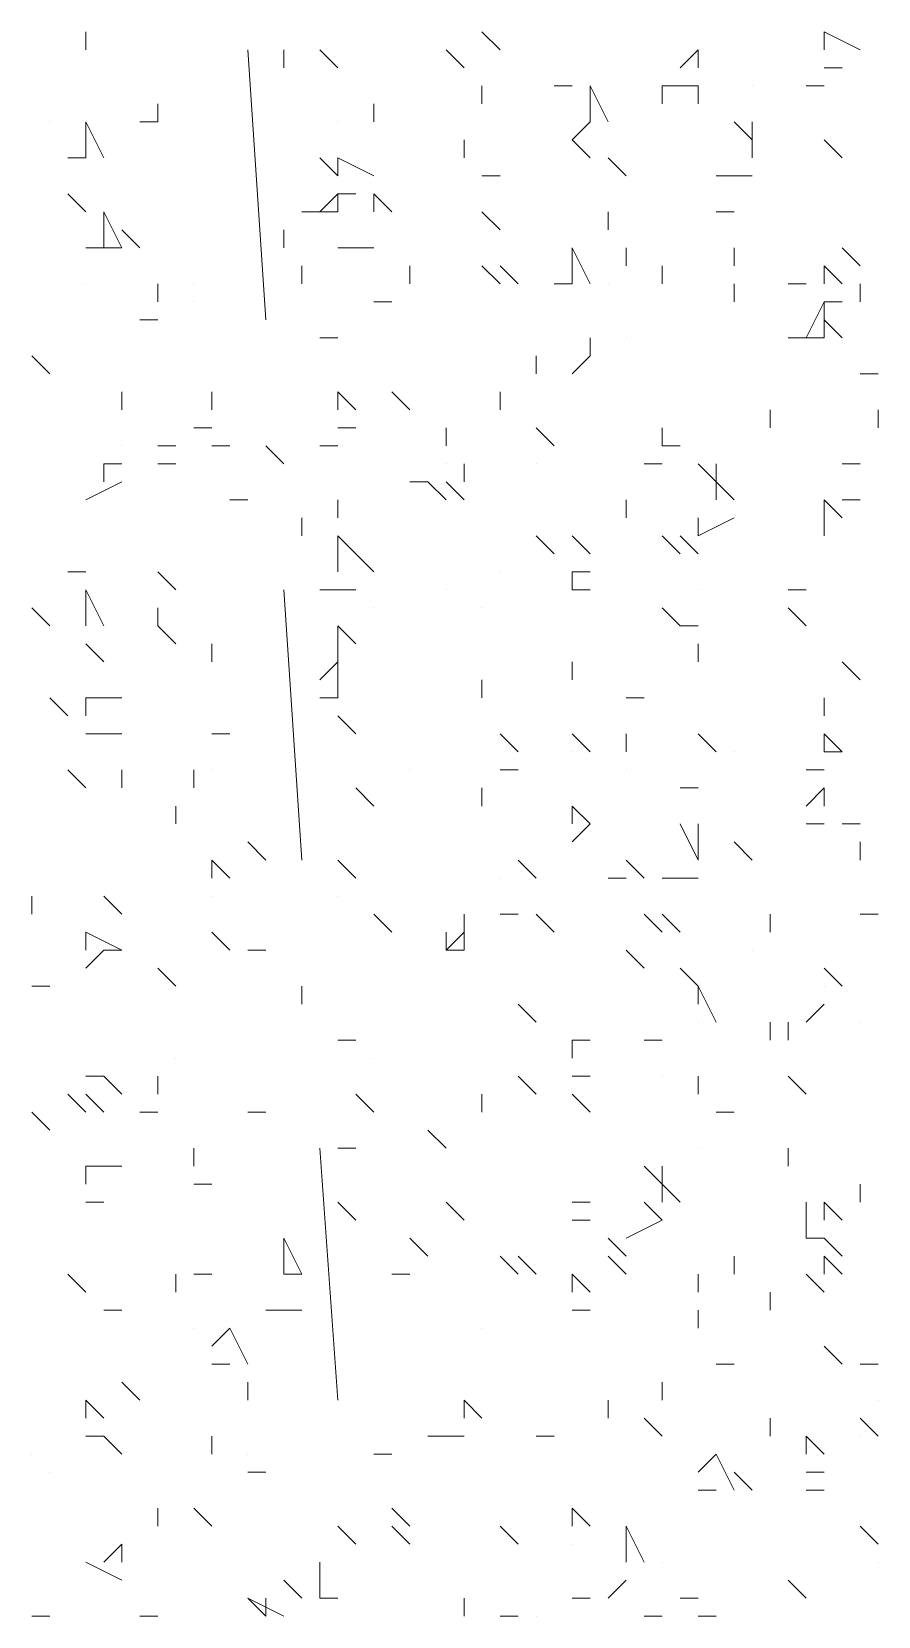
# Model space of a CAD drawing. Header units: millimetres. Extents: x 2928 to 3112, y 1220 to 1280.
# Drawn here: x 3000.5388 to 3000.6955, y 1265.9906 to 1266.284 of the extents above; entities that cross this region are included whole.
import ezdxf

# ---------------------------------------------------------------- set-up
doc = ezdxf.new("R2010")
doc.units = ezdxf.units.MM

msp = doc.modelspace()

# ---------------------------------------------------------------- linework, layer by layer
at = {"color": 92, "linetype": 'Continuous', "lineweight": 5, "true_color": 0x00b800}
for points in [[(3000.54883, 1266.28065), (3000.54883, 1266.28398), (3000.54883, 1266.28398)], [(3000.6255, 1266.28065), (3000.62216, 1266.28398), (3000.62216, 1266.28398)], [(3000.6855, 1266.28398), (3000.69217, 1266.28065), (3000.69217, 1266.28065)], [(3000.6855, 1266.28398), (3000.6855, 1266.28065), (3000.6855, 1266.28065)], [(3000.5855, 1266.27731), (3000.5855, 1266.28065), (3000.5855, 1266.28065)], [(3000.5955, 1266.27731), (3000.59216, 1266.28065), (3000.59216, 1266.28065)], [(3000.61883, 1266.27731), (3000.6155, 1266.28065), (3000.6155, 1266.28065)], [(3000.66217, 1266.28065), (3000.65883, 1266.27731), (3000.65883, 1266.27731)], [(3000.66217, 1266.28065), (3000.66217, 1266.27731), (3000.66217, 1266.27731)], [(3000.6855, 1266.27731), (3000.68883, 1266.27731), (3000.68883, 1266.27731)], [(3000.62216, 1266.27065), (3000.62216, 1266.27398), (3000.62216, 1266.27398)], [(3000.63883, 1266.27398), (3000.6355, 1266.27398), (3000.6355, 1266.27398)], [(3000.64216, 1266.27398), (3000.6455, 1266.26731), (3000.6455, 1266.26731)], [(3000.64216, 1266.27398), (3000.64216, 1266.26731), (3000.64216, 1266.26731)], [(3000.64216, 1266.27065), (3000.64216, 1266.27398), (3000.64216, 1266.27398)], [(3000.6555, 1266.27398), (3000.66217, 1266.27398), (3000.66217, 1266.27398)], [(3000.6555, 1266.27065), (3000.6555, 1266.27398), (3000.6555, 1266.27398)], [(3000.66217, 1266.27065), (3000.66217, 1266.27398), (3000.66217, 1266.27398)], [(3000.6855, 1266.27398), (3000.68217, 1266.27398), (3000.68217, 1266.27398)], [(3000.6855, 1266.27398), (3000.68217, 1266.27398), (3000.68217, 1266.27398)], [(3000.56216, 1266.26731), (3000.56216, 1266.27065), (3000.56216, 1266.27065)], [(3000.56216, 1266.26731), (3000.56216, 1266.27065), (3000.56216, 1266.27065)], [(3000.60216, 1266.26731), (3000.60216, 1266.27065), (3000.60216, 1266.27065)], [(3000.54883, 1266.26731), (3000.55216, 1266.26064), (3000.55216, 1266.26064)], [(3000.54883, 1266.26731), (3000.54883, 1266.26064), (3000.54883, 1266.26064)], [(3000.56216, 1266.26731), (3000.55883, 1266.26731), (3000.55883, 1266.26731)], [(3000.63883, 1266.26398), (3000.64216, 1266.26731), (3000.64216, 1266.26731)], [(3000.66883, 1266.26731), (3000.67217, 1266.26398), (3000.67217, 1266.26398)], [(3000.67217, 1266.26731), (3000.67217, 1266.26064), (3000.67217, 1266.26064)], [(3000.61883, 1266.26064), (3000.61883, 1266.26398), (3000.61883, 1266.26398)], [(3000.64216, 1266.26064), (3000.63883, 1266.26398), (3000.63883, 1266.26398)], [(3000.68883, 1266.26064), (3000.6855, 1266.26398), (3000.6855, 1266.26398)], [(3000.5455, 1266.26064), (3000.54883, 1266.26064), (3000.54883, 1266.26064)], [(3000.5955, 1266.25731), (3000.59216, 1266.26064), (3000.59216, 1266.26064)], [(3000.5955, 1266.26064), (3000.60216, 1266.25731), (3000.60216, 1266.25731)], [(3000.5955, 1266.26064), (3000.5955, 1266.25731), (3000.5955, 1266.25731)], [(3000.64883, 1266.25731), (3000.6455, 1266.26064), (3000.6455, 1266.26064)], [(3000.6255, 1266.25731), (3000.62216, 1266.25731), (3000.62216, 1266.25731)], [(3000.6655, 1266.25731), (3000.67217, 1266.25731), (3000.67217, 1266.25731)], [(3000.54883, 1266.25064), (3000.5455, 1266.25398), (3000.5455, 1266.25398)], [(3000.5955, 1266.25398), (3000.59216, 1266.25064), (3000.59216, 1266.25064)], [(3000.5955, 1266.25398), (3000.59883, 1266.25398), (3000.59883, 1266.25398)], [(3000.5955, 1266.25398), (3000.5955, 1266.25064), (3000.5955, 1266.25064)], [(3000.59883, 1266.25398), (3000.5955, 1266.25398), (3000.5955, 1266.25398)], [(3000.60216, 1266.25398), (3000.6055, 1266.25064), (3000.6055, 1266.25064)], [(3000.60216, 1266.25398), (3000.60216, 1266.25064), (3000.60216, 1266.25064)], [(3000.55216, 1266.25064), (3000.5555, 1266.24398), (3000.5555, 1266.24398)], [(3000.55216, 1266.25064), (3000.55216, 1266.24398), (3000.55216, 1266.24398)], [(3000.58883, 1266.25064), (3000.5955, 1266.25064), (3000.5955, 1266.25064)], [(3000.6255, 1266.24731), (3000.62216, 1266.25064), (3000.62216, 1266.25064)], [(3000.6455, 1266.24731), (3000.6455, 1266.25064), (3000.6455, 1266.25064)], [(3000.66883, 1266.25064), (3000.6655, 1266.25064), (3000.6655, 1266.25064)], [(3000.55883, 1266.24398), (3000.5555, 1266.24731), (3000.5555, 1266.24731)], [(3000.5855, 1266.24398), (3000.5855, 1266.24731), (3000.5855, 1266.24731)], [(3000.54883, 1266.24398), (3000.5555, 1266.24398), (3000.5555, 1266.24398)], [(3000.5955, 1266.24398), (3000.60216, 1266.24398), (3000.60216, 1266.24398)], [(3000.63883, 1266.24398), (3000.64216, 1266.23731), (3000.64216, 1266.23731)], [(3000.63883, 1266.24398), (3000.63883, 1266.23731), (3000.63883, 1266.23731)], [(3000.64883, 1266.24064), (3000.64883, 1266.24398), (3000.64883, 1266.24398)], [(3000.66883, 1266.24064), (3000.66883, 1266.24398), (3000.66883, 1266.24398)], [(3000.69217, 1266.24064), (3000.68883, 1266.24398), (3000.68883, 1266.24398)], [(3000.58883, 1266.23731), (3000.58883, 1266.24064), (3000.58883, 1266.24064)], [(3000.60883, 1266.23731), (3000.60883, 1266.24064), (3000.60883, 1266.24064)], [(3000.6255, 1266.23731), (3000.62216, 1266.24064), (3000.62216, 1266.24064)], [(3000.62883, 1266.23731), (3000.6255, 1266.24064), (3000.6255, 1266.24064)], [(3000.6555, 1266.23731), (3000.6555, 1266.24064), (3000.6555, 1266.24064)], [(3000.6855, 1266.24064), (3000.68883, 1266.23731), (3000.68883, 1266.23731)], [(3000.6855, 1266.24064), (3000.6855, 1266.23731), (3000.6855, 1266.23731)], [(3000.56216, 1266.23398), (3000.56216, 1266.23731), (3000.56216, 1266.23731)], [(3000.6355, 1266.23731), (3000.63883, 1266.23731), (3000.63883, 1266.23731)], [(3000.66883, 1266.23398), (3000.66883, 1266.23731), (3000.66883, 1266.23731)], [(3000.68217, 1266.23731), (3000.67883, 1266.23731), (3000.67883, 1266.23731)], [(3000.69217, 1266.23398), (3000.69217, 1266.23731), (3000.69217, 1266.23731)], [(3000.6055, 1266.23398), (3000.60216, 1266.23398), (3000.60216, 1266.23398)], [(3000.6855, 1266.23398), (3000.68217, 1266.22731), (3000.68217, 1266.22731)], [(3000.6855, 1266.23398), (3000.68883, 1266.23398), (3000.68883, 1266.23398)], [(3000.6855, 1266.23398), (3000.6855, 1266.22731), (3000.6855, 1266.22731)], [(3000.56216, 1266.23064), (3000.55883, 1266.23064), (3000.55883, 1266.23064)], [(3000.68883, 1266.22731), (3000.6855, 1266.23064), (3000.6855, 1266.23064)], [(3000.5955, 1266.22731), (3000.59216, 1266.22731), (3000.59216, 1266.22731)], [(3000.64216, 1266.22731), (3000.64216, 1266.22398), (3000.64216, 1266.22398)], [(3000.67883, 1266.22731), (3000.6855, 1266.22731), (3000.6855, 1266.22731)], [(3000.54216, 1266.22064), (3000.53883, 1266.22398), (3000.53883, 1266.22398)], [(3000.63216, 1266.22064), (3000.63216, 1266.22398), (3000.63216, 1266.22398)], [(3000.63883, 1266.22064), (3000.64216, 1266.22398), (3000.64216, 1266.22398)], [(3000.6955, 1266.22064), (3000.69217, 1266.22064), (3000.69217, 1266.22064)], [(3000.5555, 1266.21398), (3000.5555, 1266.21731), (3000.5555, 1266.21731)], [(3000.57216, 1266.21731), (3000.57216, 1266.21398), (3000.57216, 1266.21398)], [(3000.57216, 1266.21731), (3000.57216, 1266.21398), (3000.57216, 1266.21398)], [(3000.5955, 1266.21731), (3000.59883, 1266.21398), (3000.59883, 1266.21398)], [(3000.5955, 1266.21731), (3000.5955, 1266.21398), (3000.5955, 1266.21398)], [(3000.60883, 1266.21398), (3000.6055, 1266.21731), (3000.6055, 1266.21731)], [(3000.6255, 1266.21398), (3000.6255, 1266.21731), (3000.6255, 1266.21731)], [(3000.6755, 1266.21064), (3000.6755, 1266.21398), (3000.6755, 1266.21398)], [(3000.6755, 1266.21064), (3000.6755, 1266.21398), (3000.6755, 1266.21398)], [(3000.6955, 1266.21064), (3000.6955, 1266.21398), (3000.6955, 1266.21398)], [(3000.56883, 1266.21064), (3000.57216, 1266.21064), (3000.57216, 1266.21064)], [(3000.5955, 1266.21064), (3000.59883, 1266.21064), (3000.59883, 1266.21064)], [(3000.6155, 1266.20731), (3000.6155, 1266.21064), (3000.6155, 1266.21064)], [(3000.6355, 1266.20731), (3000.63216, 1266.21064), (3000.63216, 1266.21064)], [(3000.6555, 1266.20731), (3000.6555, 1266.21064), (3000.6555, 1266.21064)], [(3000.5655, 1266.20731), (3000.56216, 1266.20731), (3000.56216, 1266.20731)], [(3000.5755, 1266.20731), (3000.57216, 1266.20731), (3000.57216, 1266.20731)], [(3000.5955, 1266.20731), (3000.59216, 1266.20731), (3000.59216, 1266.20731)], [(3000.65883, 1266.20731), (3000.6555, 1266.20731), (3000.6555, 1266.20731)], [(3000.55216, 1266.20398), (3000.5555, 1266.20398), (3000.5555, 1266.20398)], [(3000.55216, 1266.20398), (3000.55216, 1266.20064), (3000.55216, 1266.20064)], [(3000.5655, 1266.20398), (3000.56216, 1266.20398), (3000.56216, 1266.20398)], [(3000.61883, 1266.20398), (3000.61883, 1266.20064), (3000.61883, 1266.20064)], [(3000.6555, 1266.20398), (3000.65216, 1266.20398), (3000.65216, 1266.20398)], [(3000.66217, 1266.20398), (3000.66883, 1266.19731), (3000.66883, 1266.19731)], [(3000.6655, 1266.20398), (3000.6655, 1266.19731), (3000.6655, 1266.19731)], [(3000.69217, 1266.20398), (3000.68883, 1266.20398), (3000.68883, 1266.20398)], [(3000.54883, 1266.19731), (3000.5555, 1266.20064), (3000.5555, 1266.20064)], [(3000.61216, 1266.20064), (3000.60883, 1266.20064), (3000.60883, 1266.20064)], [(3000.6155, 1266.19731), (3000.61216, 1266.20064), (3000.61216, 1266.20064)], [(3000.6155, 1266.20064), (3000.61883, 1266.19731), (3000.61883, 1266.19731)], [(3000.57883, 1266.19731), (3000.5755, 1266.19731), (3000.5755, 1266.19731)], [(3000.5955, 1266.19398), (3000.5955, 1266.19731), (3000.5955, 1266.19731)], [(3000.64883, 1266.19398), (3000.64883, 1266.19731), (3000.64883, 1266.19731)], [(3000.6855, 1266.19731), (3000.68883, 1266.19398), (3000.68883, 1266.19398)], [(3000.6855, 1266.19731), (3000.6855, 1266.19064), (3000.6855, 1266.19064)], [(3000.69217, 1266.19731), (3000.68883, 1266.19731), (3000.68883, 1266.19731)], [(3000.58883, 1266.19064), (3000.58883, 1266.19398), (3000.58883, 1266.19398)], [(3000.66217, 1266.19064), (3000.66883, 1266.19398), (3000.66883, 1266.19398)], [(3000.66217, 1266.19398), (3000.66217, 1266.19064), (3000.66217, 1266.19064)], [(3000.66217, 1266.19398), (3000.66217, 1266.19064), (3000.66217, 1266.19064)], [(3000.5955, 1266.19064), (3000.60216, 1266.18398), (3000.60216, 1266.18398)], [(3000.5955, 1266.19064), (3000.5955, 1266.18398), (3000.5955, 1266.18398)], [(3000.6355, 1266.18731), (3000.63216, 1266.19064), (3000.63216, 1266.19064)], [(3000.64216, 1266.18731), (3000.63883, 1266.19064), (3000.63883, 1266.19064)], [(3000.65883, 1266.18731), (3000.6555, 1266.19064), (3000.6555, 1266.19064)], [(3000.65883, 1266.19064), (3000.66217, 1266.18731), (3000.66217, 1266.18731)], [(3000.54883, 1266.18398), (3000.5455, 1266.18398), (3000.5455, 1266.18398)], [(3000.5655, 1266.18064), (3000.56216, 1266.18398), (3000.56216, 1266.18398)], [(3000.63883, 1266.18398), (3000.64216, 1266.18398), (3000.64216, 1266.18398)], [(3000.63883, 1266.18398), (3000.63883, 1266.18064), (3000.63883, 1266.18064)], [(3000.54883, 1266.18064), (3000.55216, 1266.17398), (3000.55216, 1266.17398)], [(3000.54883, 1266.18064), (3000.54883, 1266.17398), (3000.54883, 1266.17398)], [(3000.59216, 1266.18064), (3000.59883, 1266.18064), (3000.59883, 1266.18064)], [(3000.63883, 1266.18064), (3000.64216, 1266.18064), (3000.64216, 1266.18064)], [(3000.64216, 1266.18064), (3000.63883, 1266.18064), (3000.63883, 1266.18064)], [(3000.68217, 1266.18064), (3000.67883, 1266.18064), (3000.67883, 1266.18064)], [(3000.54216, 1266.17398), (3000.53883, 1266.17731), (3000.53883, 1266.17731)], [(3000.56216, 1266.17398), (3000.56216, 1266.17731), (3000.56216, 1266.17731)], [(3000.65883, 1266.17398), (3000.6555, 1266.17731), (3000.6555, 1266.17731)], [(3000.68217, 1266.17398), (3000.67883, 1266.17731), (3000.67883, 1266.17731)], [(3000.5655, 1266.17064), (3000.56216, 1266.17398), (3000.56216, 1266.17398)], [(3000.5955, 1266.17398), (3000.59883, 1266.17064), (3000.59883, 1266.17064)], [(3000.5955, 1266.17398), (3000.5955, 1266.16731), (3000.5955, 1266.16731)], [(3000.66217, 1266.17398), (3000.65883, 1266.17398), (3000.65883, 1266.17398)], [(3000.55216, 1266.16731), (3000.54883, 1266.17064), (3000.54883, 1266.17064)], [(3000.57216, 1266.16731), (3000.57216, 1266.17064), (3000.57216, 1266.17064)], [(3000.66217, 1266.16731), (3000.66217, 1266.17064), (3000.66217, 1266.17064)], [(3000.5955, 1266.16731), (3000.59216, 1266.16398), (3000.59216, 1266.16398)], [(3000.5955, 1266.16731), (3000.5955, 1266.16398), (3000.5955, 1266.16398)], [(3000.63883, 1266.16398), (3000.63883, 1266.16731), (3000.63883, 1266.16731)], [(3000.69217, 1266.16398), (3000.68883, 1266.16731), (3000.68883, 1266.16731)], [(3000.5955, 1266.16064), (3000.5955, 1266.16398), (3000.5955, 1266.16398)], [(3000.62216, 1266.16064), (3000.62216, 1266.16398), (3000.62216, 1266.16398)], [(3000.5455, 1266.15731), (3000.54216, 1266.16064), (3000.54216, 1266.16064)], [(3000.54883, 1266.16064), (3000.5555, 1266.16064), (3000.5555, 1266.16064)], [(3000.54883, 1266.16064), (3000.54883, 1266.15731), (3000.54883, 1266.15731)], [(3000.59216, 1266.16064), (3000.5955, 1266.16064), (3000.5955, 1266.16064)], [(3000.65216, 1266.16064), (3000.64883, 1266.16064), (3000.64883, 1266.16064)], [(3000.6855, 1266.15731), (3000.6855, 1266.16064), (3000.6855, 1266.16064)], [(3000.59883, 1266.15398), (3000.5955, 1266.15731), (3000.5955, 1266.15731)], [(3000.54883, 1266.15398), (3000.5555, 1266.15398), (3000.5555, 1266.15398)], [(3000.5755, 1266.15398), (3000.57216, 1266.15398), (3000.57216, 1266.15398)], [(3000.62883, 1266.15064), (3000.6255, 1266.15398), (3000.6255, 1266.15398)], [(3000.63883, 1266.15398), (3000.64216, 1266.15064), (3000.64216, 1266.15064)], [(3000.64883, 1266.15064), (3000.64883, 1266.15398), (3000.64883, 1266.15398)], [(3000.6655, 1266.15064), (3000.66217, 1266.15398), (3000.66217, 1266.15398)], [(3000.6855, 1266.15398), (3000.68883, 1266.15064), (3000.68883, 1266.15064)], [(3000.6855, 1266.15398), (3000.6855, 1266.15064), (3000.6855, 1266.15064)], [(3000.68883, 1266.15064), (3000.6855, 1266.15064), (3000.6855, 1266.15064)], [(3000.54883, 1266.14398), (3000.5455, 1266.14731), (3000.5455, 1266.14731)], [(3000.5555, 1266.14398), (3000.5555, 1266.14731), (3000.5555, 1266.14731)], [(3000.56883, 1266.14398), (3000.56883, 1266.14731), (3000.56883, 1266.14731)], [(3000.62883, 1266.14731), (3000.6255, 1266.14731), (3000.6255, 1266.14731)], [(3000.68217, 1266.14731), (3000.6855, 1266.14731), (3000.6855, 1266.14731)], [(3000.60216, 1266.14064), (3000.59883, 1266.14398), (3000.59883, 1266.14398)], [(3000.62216, 1266.14064), (3000.62216, 1266.14398), (3000.62216, 1266.14398)], [(3000.66217, 1266.14398), (3000.65883, 1266.14398), (3000.65883, 1266.14398)], [(3000.6855, 1266.14398), (3000.68217, 1266.14064), (3000.68217, 1266.14064)], [(3000.6855, 1266.14398), (3000.6855, 1266.14064), (3000.6855, 1266.14064)], [(3000.5655, 1266.13731), (3000.5655, 1266.14064), (3000.5655, 1266.14064)], [(3000.63883, 1266.14064), (3000.64216, 1266.13731), (3000.64216, 1266.13731)], [(3000.63883, 1266.14064), (3000.63883, 1266.13731), (3000.63883, 1266.13731)], [(3000.63883, 1266.13398), (3000.64216, 1266.13731), (3000.64216, 1266.13731)], [(3000.65883, 1266.13731), (3000.66217, 1266.13064), (3000.66217, 1266.13064)], [(3000.66217, 1266.13731), (3000.66217, 1266.13064), (3000.66217, 1266.13064)], [(3000.68217, 1266.13731), (3000.6855, 1266.13731), (3000.6855, 1266.13731)], [(3000.69217, 1266.13731), (3000.68883, 1266.13731), (3000.68883, 1266.13731)], [(3000.58216, 1266.13064), (3000.57883, 1266.13398), (3000.57883, 1266.13398)], [(3000.67217, 1266.13064), (3000.66883, 1266.13398), (3000.66883, 1266.13398)], [(3000.69217, 1266.13064), (3000.69217, 1266.13398), (3000.69217, 1266.13398)], [(3000.57216, 1266.13064), (3000.5755, 1266.12731), (3000.5755, 1266.12731)], [(3000.57216, 1266.13064), (3000.57216, 1266.12731), (3000.57216, 1266.12731)], [(3000.5955, 1266.13064), (3000.59883, 1266.12731), (3000.59883, 1266.12731)], [(3000.59883, 1266.12731), (3000.5955, 1266.13064), (3000.5955, 1266.13064)], [(3000.63216, 1266.12731), (3000.62883, 1266.13064), (3000.62883, 1266.13064)], [(3000.65216, 1266.12731), (3000.64883, 1266.13064), (3000.64883, 1266.13064)], [(3000.64883, 1266.12731), (3000.6455, 1266.12731), (3000.6455, 1266.12731)], [(3000.6555, 1266.12731), (3000.66217, 1266.12731), (3000.66217, 1266.12731)], [(3000.53883, 1266.12064), (3000.53883, 1266.12398), (3000.53883, 1266.12398)], [(3000.5555, 1266.12064), (3000.55216, 1266.12398), (3000.55216, 1266.12398)], [(3000.6055, 1266.11731), (3000.60216, 1266.12064), (3000.60216, 1266.12064)], [(3000.61883, 1266.12064), (3000.61883, 1266.11398), (3000.61883, 1266.11398)], [(3000.62883, 1266.12064), (3000.6255, 1266.12064), (3000.6255, 1266.12064)], [(3000.6355, 1266.11731), (3000.63216, 1266.12064), (3000.63216, 1266.12064)], [(3000.6555, 1266.11731), (3000.65216, 1266.12064), (3000.65216, 1266.12064)], [(3000.65883, 1266.11731), (3000.6555, 1266.12064), (3000.6555, 1266.12064)], [(3000.6755, 1266.11731), (3000.6755, 1266.12064), (3000.6755, 1266.12064)], [(3000.6955, 1266.12064), (3000.69217, 1266.12064), (3000.69217, 1266.12064)], [(3000.54883, 1266.11731), (3000.5555, 1266.11398), (3000.5555, 1266.11398)], [(3000.54883, 1266.11731), (3000.54883, 1266.11398), (3000.54883, 1266.11398)], [(3000.5755, 1266.11398), (3000.57216, 1266.11731), (3000.57216, 1266.11731)], [(3000.61883, 1266.11731), (3000.6155, 1266.11398), (3000.6155, 1266.11398)], [(3000.6155, 1266.11398), (3000.6155, 1266.11731), (3000.6155, 1266.11731)], [(3000.54883, 1266.11064), (3000.55216, 1266.11398), (3000.55216, 1266.11398)], [(3000.5555, 1266.11398), (3000.55216, 1266.11398), (3000.55216, 1266.11398)], [(3000.58216, 1266.11398), (3000.57883, 1266.11398), (3000.57883, 1266.11398)], [(3000.6155, 1266.11398), (3000.61883, 1266.11398), (3000.61883, 1266.11398)], [(3000.65216, 1266.11064), (3000.64883, 1266.11398), (3000.64883, 1266.11398)], [(3000.5655, 1266.10731), (3000.56216, 1266.11064), (3000.56216, 1266.11064)], [(3000.66217, 1266.10731), (3000.65883, 1266.11064), (3000.65883, 1266.11064)], [(3000.6855, 1266.11064), (3000.68883, 1266.10731), (3000.68883, 1266.10731)], [(3000.54216, 1266.10731), (3000.53883, 1266.10731), (3000.53883, 1266.10731)], [(3000.66217, 1266.10731), (3000.6655, 1266.10064), (3000.6655, 1266.10064)], [(3000.66217, 1266.10731), (3000.66217, 1266.10398), (3000.66217, 1266.10398)], [(3000.63216, 1266.10064), (3000.62883, 1266.10398), (3000.62883, 1266.10398)], [(3000.68217, 1266.10064), (3000.6855, 1266.10398), (3000.6855, 1266.10398)], [(3000.6755, 1266.09731), (3000.6755, 1266.10064), (3000.6755, 1266.10064)], [(3000.67883, 1266.09731), (3000.67883, 1266.10064), (3000.67883, 1266.10064)], [(3000.59883, 1266.09731), (3000.5955, 1266.09731), (3000.5955, 1266.09731)], [(3000.63883, 1266.09731), (3000.64216, 1266.09731), (3000.64216, 1266.09731)], [(3000.63883, 1266.09731), (3000.63883, 1266.09398), (3000.63883, 1266.09398)], [(3000.6555, 1266.09731), (3000.65216, 1266.09731), (3000.65216, 1266.09731)], [(3000.55216, 1266.09064), (3000.54883, 1266.09064), (3000.54883, 1266.09064)], [(3000.55216, 1266.09064), (3000.5555, 1266.08731), (3000.5555, 1266.08731)], [(3000.56216, 1266.08731), (3000.56216, 1266.09064), (3000.56216, 1266.09064)], [(3000.63216, 1266.08731), (3000.62883, 1266.09064), (3000.62883, 1266.09064)], [(3000.63883, 1266.09064), (3000.64216, 1266.09064), (3000.64216, 1266.09064)], [(3000.66217, 1266.08731), (3000.66217, 1266.09064), (3000.66217, 1266.09064)], [(3000.68217, 1266.08731), (3000.67883, 1266.09064), (3000.67883, 1266.09064)], [(3000.54883, 1266.08398), (3000.5455, 1266.08731), (3000.5455, 1266.08731)], [(3000.54883, 1266.08731), (3000.55216, 1266.08398), (3000.55216, 1266.08398)], [(3000.60216, 1266.08398), (3000.59883, 1266.08731), (3000.59883, 1266.08731)], [(3000.62216, 1266.08398), (3000.62216, 1266.08731), (3000.62216, 1266.08731)], [(3000.64216, 1266.08398), (3000.63883, 1266.08731), (3000.63883, 1266.08731)], [(3000.54216, 1266.08064), (3000.53883, 1266.08398), (3000.53883, 1266.08398)], [(3000.56216, 1266.08398), (3000.55883, 1266.08398), (3000.55883, 1266.08398)], [(3000.58216, 1266.08398), (3000.57883, 1266.08398), (3000.57883, 1266.08398)], [(3000.66883, 1266.08398), (3000.6655, 1266.08398), (3000.6655, 1266.08398)], [(3000.6155, 1266.07731), (3000.61216, 1266.08064), (3000.61216, 1266.08064)], [(3000.56883, 1266.07398), (3000.56883, 1266.07731), (3000.56883, 1266.07731)], [(3000.59883, 1266.07731), (3000.5955, 1266.07731), (3000.5955, 1266.07731)], [(3000.67883, 1266.07398), (3000.67883, 1266.07731), (3000.67883, 1266.07731)], [(3000.54883, 1266.07398), (3000.5555, 1266.07398), (3000.5555, 1266.07398)], [(3000.54883, 1266.07398), (3000.54883, 1266.07064), (3000.54883, 1266.07064)], [(3000.65216, 1266.07398), (3000.65883, 1266.06731), (3000.65883, 1266.06731)], [(3000.6555, 1266.07398), (3000.6555, 1266.06731), (3000.6555, 1266.06731)], [(3000.57216, 1266.07064), (3000.56883, 1266.07064), (3000.56883, 1266.07064)], [(3000.69217, 1266.06731), (3000.69217, 1266.07064), (3000.69217, 1266.07064)], [(3000.54883, 1266.06731), (3000.55216, 1266.06731), (3000.55216, 1266.06731)], [(3000.59883, 1266.06398), (3000.5955, 1266.06731), (3000.5955, 1266.06731)], [(3000.61883, 1266.06398), (3000.6155, 1266.06731), (3000.6155, 1266.06731)], [(3000.64216, 1266.06731), (3000.63883, 1266.06731), (3000.63883, 1266.06731)], [(3000.6555, 1266.06398), (3000.65216, 1266.06731), (3000.65216, 1266.06731)], [(3000.68217, 1266.06731), (3000.68217, 1266.06064), (3000.68217, 1266.06064)], [(3000.6855, 1266.06731), (3000.6855, 1266.06398), (3000.6855, 1266.06398)], [(3000.68883, 1266.06398), (3000.6855, 1266.06731), (3000.6855, 1266.06731)], [(3000.63883, 1266.06398), (3000.64216, 1266.06398), (3000.64216, 1266.06398)], [(3000.64883, 1266.06064), (3000.6555, 1266.06398), (3000.6555, 1266.06398)], [(3000.5855, 1266.06064), (3000.58883, 1266.05398), (3000.58883, 1266.05398)], [(3000.5855, 1266.06064), (3000.5855, 1266.05398), (3000.5855, 1266.05398)], [(3000.61216, 1266.05731), (3000.60883, 1266.06064), (3000.60883, 1266.06064)], [(3000.64883, 1266.05731), (3000.6455, 1266.06064), (3000.6455, 1266.06064)], [(3000.68217, 1266.06064), (3000.6855, 1266.06064), (3000.6855, 1266.06064)], [(3000.68883, 1266.05731), (3000.6855, 1266.06064), (3000.6855, 1266.06064)], [(3000.62883, 1266.05398), (3000.6255, 1266.05731), (3000.6255, 1266.05731)], [(3000.63216, 1266.05398), (3000.62883, 1266.05731), (3000.62883, 1266.05731)], [(3000.64883, 1266.05398), (3000.6455, 1266.05731), (3000.6455, 1266.05731)], [(3000.66883, 1266.05398), (3000.66883, 1266.05731), (3000.66883, 1266.05731)], [(3000.6855, 1266.05731), (3000.68883, 1266.05398), (3000.68883, 1266.05398)], [(3000.6855, 1266.05731), (3000.6855, 1266.05398), (3000.6855, 1266.05398)], [(3000.54883, 1266.05064), (3000.5455, 1266.05398), (3000.5455, 1266.05398)], [(3000.5655, 1266.05064), (3000.5655, 1266.05398), (3000.5655, 1266.05398)], [(3000.57216, 1266.05398), (3000.56883, 1266.05398), (3000.56883, 1266.05398)], [(3000.58883, 1266.05398), (3000.5855, 1266.05398), (3000.5855, 1266.05398)], [(3000.60883, 1266.05398), (3000.6055, 1266.05398), (3000.6055, 1266.05398)], [(3000.63883, 1266.05398), (3000.64216, 1266.05064), (3000.64216, 1266.05064)], [(3000.63883, 1266.05398), (3000.63883, 1266.05064), (3000.63883, 1266.05064)], [(3000.64216, 1266.05064), (3000.63883, 1266.05398), (3000.63883, 1266.05398)], [(3000.66217, 1266.05064), (3000.66217, 1266.05398), (3000.66217, 1266.05398)], [(3000.68217, 1266.05398), (3000.6855, 1266.05064), (3000.6855, 1266.05064)], [(3000.6755, 1266.04731), (3000.6755, 1266.05064), (3000.6755, 1266.05064)], [(3000.5555, 1266.04731), (3000.55216, 1266.04731), (3000.55216, 1266.04731)], [(3000.58216, 1266.04731), (3000.58883, 1266.04731), (3000.58883, 1266.04731)], [(3000.63883, 1266.04731), (3000.64216, 1266.04731), (3000.64216, 1266.04731)], [(3000.66217, 1266.04398), (3000.66217, 1266.04731), (3000.66217, 1266.04731)], [(3000.5755, 1266.04398), (3000.57216, 1266.04064), (3000.57216, 1266.04064)], [(3000.5755, 1266.04398), (3000.57883, 1266.03731), (3000.57883, 1266.03731)], [(3000.68883, 1266.03731), (3000.6855, 1266.04064), (3000.6855, 1266.04064)], [(3000.57216, 1266.03731), (3000.5755, 1266.03731), (3000.5755, 1266.03731)], [(3000.66883, 1266.03731), (3000.6655, 1266.03731), (3000.6655, 1266.03731)], [(3000.6955, 1266.03731), (3000.69217, 1266.03731), (3000.69217, 1266.03731)], [(3000.55883, 1266.03064), (3000.5555, 1266.03398), (3000.5555, 1266.03398)], [(3000.57883, 1266.03064), (3000.57883, 1266.03398), (3000.57883, 1266.03398)], [(3000.6555, 1266.03064), (3000.6555, 1266.03398), (3000.6555, 1266.03398)], [(3000.54883, 1266.03064), (3000.55216, 1266.02731), (3000.55216, 1266.02731)], [(3000.54883, 1266.03064), (3000.54883, 1266.02731), (3000.54883, 1266.02731)], [(3000.61883, 1266.03064), (3000.62216, 1266.02731), (3000.62216, 1266.02731)], [(3000.61883, 1266.03064), (3000.61883, 1266.02731), (3000.61883, 1266.02731)], [(3000.6455, 1266.02731), (3000.6455, 1266.03064), (3000.6455, 1266.03064)], [(3000.6555, 1266.02397), (3000.65216, 1266.02731), (3000.65216, 1266.02731)], [(3000.6755, 1266.02397), (3000.6755, 1266.02731), (3000.6755, 1266.02731)], [(3000.6955, 1266.02397), (3000.69217, 1266.02731), (3000.69217, 1266.02731)], [(3000.54883, 1266.02397), (3000.55216, 1266.02397), (3000.55216, 1266.02397)], [(3000.5555, 1266.02064), (3000.55216, 1266.02397), (3000.55216, 1266.02397)], [(3000.57216, 1266.02064), (3000.57216, 1266.02397), (3000.57216, 1266.02397)], [(3000.6155, 1266.02397), (3000.61216, 1266.02397), (3000.61216, 1266.02397)], [(3000.6155, 1266.02397), (3000.61883, 1266.02397), (3000.61883, 1266.02397)], [(3000.6355, 1266.02397), (3000.63216, 1266.02397), (3000.63216, 1266.02397)], [(3000.68217, 1266.02397), (3000.6855, 1266.02064), (3000.6855, 1266.02064)], [(3000.68217, 1266.02397), (3000.68217, 1266.02064), (3000.68217, 1266.02064)], [(3000.6055, 1266.02064), (3000.60216, 1266.02064), (3000.60216, 1266.02064)], [(3000.6655, 1266.02064), (3000.66217, 1266.01731), (3000.66217, 1266.01731)], [(3000.6655, 1266.02064), (3000.66883, 1266.01397), (3000.66883, 1266.01397)], [(3000.58216, 1266.01731), (3000.57883, 1266.01731), (3000.57883, 1266.01731)], [(3000.67217, 1266.01397), (3000.66883, 1266.01731), (3000.66883, 1266.01731)], [(3000.68217, 1266.01731), (3000.6855, 1266.01731), (3000.6855, 1266.01731)], [(3000.66217, 1266.01397), (3000.6655, 1266.01397), (3000.6655, 1266.01397)], [(3000.6655, 1266.01397), (3000.66217, 1266.01397), (3000.66217, 1266.01397)], [(3000.6855, 1266.01397), (3000.68217, 1266.01397), (3000.68217, 1266.01397)], [(3000.56216, 1266.00731), (3000.56216, 1266.01064), (3000.56216, 1266.01064)], [(3000.57216, 1266.00731), (3000.56883, 1266.01064), (3000.56883, 1266.01064)], [(3000.60883, 1266.00731), (3000.6055, 1266.01064), (3000.6055, 1266.01064)], [(3000.63883, 1266.01064), (3000.64216, 1266.00731), (3000.64216, 1266.00731)], [(3000.63883, 1266.01064), (3000.63883, 1266.00731), (3000.63883, 1266.00731)], [(3000.60883, 1266.00397), (3000.6055, 1266.00731), (3000.6055, 1266.00731)], [(3000.62883, 1266.00397), (3000.6255, 1266.00731), (3000.6255, 1266.00731)], [(3000.64883, 1266.00731), (3000.65216, 1266.00064), (3000.65216, 1266.00064)], [(3000.64883, 1266.00731), (3000.64883, 1266.00064), (3000.64883, 1266.00064)], [(3000.6955, 1266.00397), (3000.69217, 1266.00731), (3000.69217, 1266.00731)], [(3000.5555, 1266.00397), (3000.55216, 1266.00064), (3000.55216, 1266.00064)], [(3000.5555, 1266.00397), (3000.5555, 1266.00064), (3000.5555, 1266.00064)], [(3000.54883, 1266.00064), (3000.5555, 1265.99731), (3000.5555, 1265.99731)], [(3000.59216, 1266.00064), (3000.59216, 1265.99397), (3000.59216, 1265.99397)], [(3000.58883, 1265.99397), (3000.5855, 1265.99731), (3000.5855, 1265.99731)], [(3000.6455, 1265.99397), (3000.64883, 1265.99731), (3000.64883, 1265.99731)], [(3000.68217, 1265.99397), (3000.67883, 1265.99731), (3000.67883, 1265.99731)], [(3000.57883, 1265.99397), (3000.5855, 1265.99064), (3000.5855, 1265.99064)], [(3000.58216, 1265.99064), (3000.57883, 1265.99397), (3000.57883, 1265.99397)], [(3000.58216, 1265.99397), (3000.58216, 1265.99064), (3000.58216, 1265.99064)], [(3000.59216, 1265.99397), (3000.5955, 1265.99397), (3000.5955, 1265.99397)], [(3000.61883, 1265.99064), (3000.61883, 1265.99397), (3000.61883, 1265.99397)], [(3000.64216, 1265.99397), (3000.63883, 1265.99397), (3000.63883, 1265.99397)], [(3000.66217, 1265.99397), (3000.65883, 1265.99397), (3000.65883, 1265.99397)], [(3000.54216, 1265.99064), (3000.53883, 1265.99064), (3000.53883, 1265.99064)], [(3000.56216, 1265.99064), (3000.55883, 1265.99064), (3000.55883, 1265.99064)], [(3000.62883, 1265.99064), (3000.6255, 1265.99064), (3000.6255, 1265.99064)], [(3000.6555, 1265.99064), (3000.65216, 1265.99064), (3000.65216, 1265.99064)], [(3000.6655, 1265.99064), (3000.66217, 1265.99064), (3000.66217, 1265.99064)]]:
    msp.add_lwpolyline(points, dxfattribs=at)
at = {"color": 7, "linetype": 'Continuous', "lineweight": 9, "true_color": 0x000007}
for points in [[(3000.58216, 1266.23064), (3000.57883, 1266.28065), (3000.57883, 1266.28065)], [(3000.5855, 1266.20398), (3000.58216, 1266.20731), (3000.58216, 1266.20731)], [(3000.58883, 1266.13064), (3000.5855, 1266.18064), (3000.5855, 1266.18064)], [(3000.58883, 1266.10398), (3000.58883, 1266.10731), (3000.58883, 1266.10731)], [(3000.5955, 1266.03064), (3000.59216, 1266.07731), (3000.59216, 1266.07731)], [(3000.59883, 1266.00397), (3000.5955, 1266.00731), (3000.5955, 1266.00731)]]:
    msp.add_lwpolyline(points, dxfattribs=at)
at = {"color": 92, "linetype": 'Continuous', "lineweight": 5, "true_color": 0x00b800}
for points in [[(3000.67217, 1266.27398), (3000.67217, 1266.27398)], [(3000.54216, 1266.26731), (3000.54216, 1266.26731)], [(3000.5955, 1266.26731), (3000.5955, 1266.26731)], [(3000.54883, 1266.23731), (3000.54883, 1266.23731)], [(3000.56883, 1266.23731), (3000.56883, 1266.23731)], [(3000.6455, 1266.23731), (3000.6455, 1266.23731)], [(3000.56883, 1266.23398), (3000.56883, 1266.23398)], [(3000.64216, 1266.22731), (3000.64216, 1266.22731)], [(3000.64883, 1266.22731), (3000.64883, 1266.22731)], [(3000.64883, 1266.22731), (3000.64883, 1266.22731)], [(3000.5555, 1266.20731), (3000.5555, 1266.20731)], [(3000.6155, 1266.20398), (3000.6155, 1266.20398)], [(3000.63216, 1266.20398), (3000.63216, 1266.20398)], [(3000.6855, 1266.19064), (3000.6855, 1266.19064)], [(3000.6255, 1266.18398), (3000.6255, 1266.18398)], [(3000.6155, 1266.18064), (3000.6155, 1266.18064)], [(3000.66217, 1266.18064), (3000.66217, 1266.18064)], [(3000.60216, 1266.17731), (3000.60216, 1266.17731)], [(3000.62216, 1266.17731), (3000.62216, 1266.17731)], [(3000.54883, 1266.17398), (3000.54883, 1266.17398)], [(3000.5955, 1266.16731), (3000.5955, 1266.16731)], [(3000.63883, 1266.15398), (3000.63883, 1266.15398)], [(3000.63883, 1266.15064), (3000.63883, 1266.15064)], [(3000.66883, 1266.15064), (3000.66883, 1266.15064)], [(3000.57216, 1266.14731), (3000.57216, 1266.14731)], [(3000.60883, 1266.14731), (3000.60883, 1266.14731)], [(3000.64883, 1266.14731), (3000.64883, 1266.14731)], [(3000.6255, 1266.12731), (3000.6255, 1266.12731)], [(3000.57216, 1266.12398), (3000.57216, 1266.12398)], [(3000.5955, 1266.12398), (3000.5955, 1266.12398)], [(3000.67217, 1266.11398), (3000.67217, 1266.11398)], [(3000.5655, 1266.10731), (3000.5655, 1266.10731)], [(3000.6855, 1266.10731), (3000.6855, 1266.10731)], [(3000.66217, 1266.10064), (3000.66217, 1266.10064)], [(3000.69217, 1266.10064), (3000.69217, 1266.10064)], [(3000.5655, 1266.09398), (3000.5655, 1266.09398)], [(3000.60216, 1266.09398), (3000.60216, 1266.09398)], [(3000.63883, 1266.09398), (3000.63883, 1266.09398)], [(3000.6555, 1266.09064), (3000.6555, 1266.09064)], [(3000.66217, 1266.07731), (3000.66217, 1266.07731)], [(3000.63883, 1266.06731), (3000.63883, 1266.06731)], [(3000.64216, 1266.06731), (3000.64216, 1266.06731)], [(3000.56883, 1266.04398), (3000.56883, 1266.04398)], [(3000.62216, 1266.04398), (3000.62216, 1266.04398)], [(3000.6955, 1266.03064), (3000.6955, 1266.03064)], [(3000.61883, 1266.02397), (3000.61883, 1266.02397)], [(3000.63216, 1266.02397), (3000.63216, 1266.02397)], [(3000.6555, 1266.02397), (3000.6555, 1266.02397)], [(3000.69217, 1266.02397), (3000.69217, 1266.02397)], [(3000.53883, 1266.02064), (3000.53883, 1266.02064)], [(3000.57883, 1266.02064), (3000.57883, 1266.02064)], [(3000.54216, 1266.01731), (3000.54216, 1266.01731)], [(3000.63883, 1266.00397), (3000.63883, 1266.00397)], [(3000.59216, 1266.00064), (3000.59216, 1266.00064)], [(3000.6555, 1266.00064), (3000.6555, 1266.00064)], [(3000.6955, 1266.00064), (3000.6955, 1266.00064)], [(3000.63216, 1265.99064), (3000.63216, 1265.99064)], [(3000.63216, 1265.99064), (3000.63216, 1265.99064)]]:
    msp.add_lwpolyline(points, close=True, dxfattribs=at)

doc.saveas('drawing.dxf')
